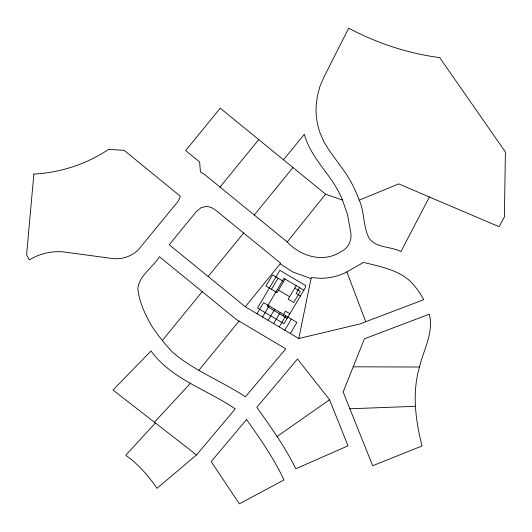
<?xml version="1.0" encoding="UTF-8"?>
<svg xmlns="http://www.w3.org/2000/svg" width="532" height="532" viewBox="0 0 532 532"><rect width="100%" height="100%" fill="white"/><g stroke="black" fill="none" stroke-linecap="round" stroke-linejoin="round"><path stroke-width="0.8" d="M298.798 338.525L311.24 277.584L320.563 278.303A59.012 59.012 0 0 0 344.989 272.929L363.609 262.396C380.367 266.678 398.707 269.804 411.562 282.459C416.204 287.752 420.539 293.391 423.698 299.709L359.785 323.981L298.798 338.525L245.292 306.784L169.216 244.733L196.308 211.63L201.083 207.68L206.635 206.31L211.49 207.527L215.773 210.26L280.643 263.227L245.292 306.784M419.489 367.033C423.519 349.684 434.012 332.5 429.304 314.173L364.433 338.804L343.133 391.978L372.673 465.753L422.042 445.969C415.532 420.32 411.894 392.902 419.489 367.033L353.201 366.801M429.43 197.013L400.895 251.629C390.947 246.25 377.268 248.271 369.627 239.028C362.764 227.297 364.905 212.501 359.246 200.165A126.929 126.929 0 0 0 344.164 171.011L329.082 150.277L324.074 142.091L320.204 133.313A69.931 69.931 0 0 1 316.194 104.957L317.464 95.454L320.018 86.211L323.815 77.379L348.686 28.163C376.962 43.238 407.944 53.366 439.705 57.649L505.4 151.979L504.396 217.029L499.076 226.712L398.674 183.899L359.246 200.165M257.003 313.734L263.593 302.628L296.909 322.392L290.319 333.498M271.5 289.308L278.083 278.203M262.555 317.032L269.145 305.927M285.086 279.047L277.046 292.6L265.947 286.01L272.53 274.904L283.636 281.495M268.108 320.324L274.698 309.218M273.661 323.616L280.251 312.51M296.191 285.637L288.151 299.183L293.704 302.482L300.294 291.376L294.741 288.078M282.818 315.735L285.518 311.18L289.873 313.76M299.503 287.599L296.058 293.411L300.414 295.998M279.214 326.907L285.804 315.802M284.766 330.199L291.356 319.1M287.227 241.947L325.571 194.147L342.462 200.085L347.522 214.602L350.954 233.681L350.954 238.023L349.87 242.206A17.39 17.39 0 0 1 341.225 251.53C323.795 263.234 300.686 256.577 287.227 241.947L204.594 174.469L200.438 171.969L199.633 161.974L185.668 150.589L220.241 108.189L325.571 194.147M283.509 159.806L304.344 134.264C311.047 159.394 333.325 176.105 342.462 200.085M254.276 215.014L292.959 167.527M162.426 340.407L202.22 291.629M199.094 370.053L239.041 321.095L285.777 348.826L245.392 396.832C221.704 380.978 193.967 370.817 172.341 352.004C164.601 343.572 157.219 334.708 151.141 324.992C144.77 313.78 139.198 301.578 137.815 288.657C139.271 275.21 152.89 267.589 159.407 256.717L236.381 319.519L239.041 321.095M220.009 187.045L258.745 139.61M208.158 276.494L243.663 233.036M196.541 454.933L235.244 408.915C207.44 389.71 171.577 379.382 151.041 350.94L112.977 390.036L196.541 454.933L156.953 488.343A139.949 139.949 0 0 0 131.776 459.761L125.758 455.266L155.404 422.96M154.446 422.215L190.649 383.093M277.052 436.519L329.547 399.745L297.474 359L256.856 407.286C270.808 427.123 285.172 446.88 295.745 468.798L348.014 445.816L329.547 399.745M349.87 408.782L415.406 406.308M311.034 278.595L292.806 271.965L280.151 263.832M303.858 290.179L283.955 278.376L267.27 306.512L287.174 318.316M278.502 290.153L289.608 296.736M346.877 271.925L365.75 321.714M33.855 174.057L26.6 254.755L29.287 259.895C39.262 253.784 51.039 250.984 62.703 251.809L112.179 258.499C121.655 259.736 131.47 256.471 138.333 249.821L177.715 201.768L179.364 198.955L180.268 196.162L124.129 150.33L108.661 149.372C86.556 164.175 60.402 172.674 33.855 174.057M305.647 285.604L305.162 287.985L283.968 323.722L257.508 308.028L279.872 270.316L305.647 285.604M246.555 419.529L211.177 461.59L239.38 503.837L283.975 479.95C273.947 458.404 260.228 438.873 246.555 419.529"/></g></svg>
